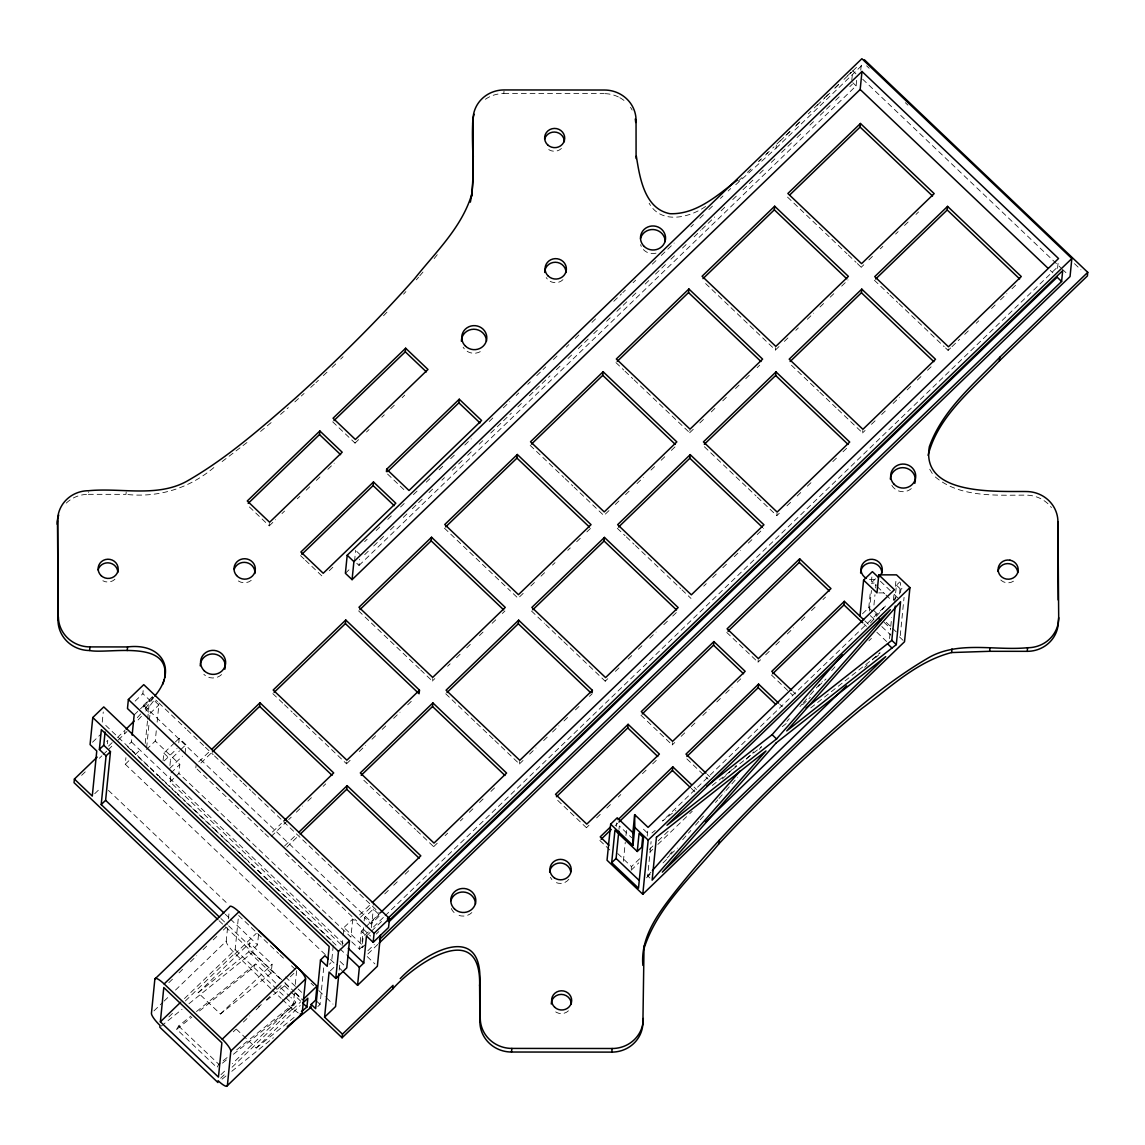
<?xml version="1.0" encoding="UTF-8"?>
<svg xmlns="http://www.w3.org/2000/svg" width="1145" height="1145" viewBox="0 0 1145 1145"><rect width="100%" height="100%" fill="white"/><g stroke="black" fill="none" stroke-linecap="round" stroke-linejoin="round"><path stroke-width="0.75" stroke-dasharray="5 3.75" d="M66.267 503.099A31.359 30.028 5.7 0 1 88.351 494.325L88.594 491.921M102.248 722.151L103.265 712.004M88.351 494.325L125.979 494.354L126.208 491.949M107.43 743.835L107.773 740.357L105.326 742.719M118.307 739.971L124.633 733.873L124.877 731.455M325.309 954.629L125.263 764.245L125.921 757.675M130.931 749.889L127.066 746.197L131.46 741.96L131.804 738.582M135.167 701.098L142.867 693.67L143.311 689.161M149.38 720.305L150.052 713.435L143.354 707.052L143.54 705.248L152.342 696.761L157.509 701.685M145.229 743.406L147.49 720.863M147.662 719.132L149.566 700.039L142.867 693.67M146.632 747.785L149.208 722.023M143.354 707.052L152.156 698.564L152.342 696.761M146.46 749.503L155.262 741.015L156.278 730.71M157.137 722.123L158.854 704.948L152.156 698.564M163.077 760.652L163.835 753.138L174.097 743.234M169.932 765.518L170.533 759.507L179.507 750.848M340.838 944.367L170.133 781.906L170.877 774.392M178.777 742.79L179.221 738.282L185.934 744.651L185.032 753.668M170.133 781.906L178.921 773.419L179.822 764.402L155.262 741.015M195.838 767.909L196.081 765.504M175.514 990.081L226.223 941.176L227.755 925.747M228.442 918.891L229.301 910.332M249.395 506.949L269.261 525.856L269.49 523.451M270.85 988.579L234.797 953.284A12.538 2.82 46 0 1 226.223 941.176M184.459 998.583L235.154 949.677L238.575 915.399L278.578 953.484M198.114 992.758L248.851 951.81L249.739 942.936L272.081 964.204L271.193 973.064L220.441 1014.012L198.114 992.758L249.739 942.936M188.968 1003.721L252.787 952.225L253.102 949.133L257.496 944.883L258.899 930.842M266.771 1000.2L284.604 985.816L284.948 982.267M282.457 999.628L292.776 1009.461L292.877 1008.559A12.538 2.82 46 0 0 298.201 1012.867M294.437 992.958L293.234 1004.952L232.392 1063.648M295.281 984.385L296.655 970.674M332.694 421.832L355.036 443.101L355.279 440.696M354.549 561.193L355.623 550.359M356.782 563.311L359.015 565.444L359.63 559.261M317.838 1006.541L320.042 1004.408L323.691 967.883M293.506 713.335L346.534 763.801L346.778 761.396M333.252 945.541L331.606 962.086L329.402 964.204M339.206 970.13L340.079 961.456L344.545 965.707M342.126 945.598L342.942 937.397M343.114 935.766L343.929 927.564L352.717 919.077L370.594 936.08M352.717 919.077L350.928 937.111L178.921 773.419M351.744 941.848L359.501 949.219L361.305 931.186L379.31 913.81M363.48 927.665L361.791 944.568L343.929 927.564M364.153 920.895L364.496 917.517L373.299 909.03L379.997 915.399L371.195 923.886L364.496 917.517M371.195 923.886L371.381 922.083L378.923 914.812M371.438 927.622L373.299 909.03M420.673 669.968L432.309 681.032L432.552 678.627M485.394 99.271A31.359 30.028 5.7 0 1 503.786 93.546L504.015 91.142M416.837 830.697L433.654 846.699L433.883 844.294M494.855 740.557L519.429 763.944L519.673 761.539M618.343 96.924A31.359 30.028 5.7 0 0 604.088 93.632L604.331 91.228M557.672 800.341L586.44 827.721L586.684 825.316M563.827 641.801L605.218 681.189L605.447 678.785M616.382 826.389L616.726 822.954M618.987 829.395L619.331 825.974L631.739 837.782M623.381 861.269L625.27 842.362M625.957 835.492L626.472 830.34M631.239 869.041L631.482 866.636L640.384 858.034M647.211 836.122L647.913 829.137M634.058 379.839L689.662 432.767L689.905 430.363M649.902 878.043L647.669 875.911L651.104 841.575M640.957 715.21L672.229 744.966L672.458 742.561M735.748 184.717L776.038 148.235L776.396 144.628L772.775 148.077M705.606 283.545L775.437 350.012L775.68 347.608M726.731 632.441L758.004 662.211L758.248 659.806M757.375 497.216L776.782 515.679L777.011 513.275M851.794 80.078L852.724 70.804L856.074 73.981M359.015 565.444L856.116 85.875L857.032 76.6M860.739 70.188L861.398 63.619M857.347 263.565L861.226 267.257L861.469 264.853M837.983 409.538L862.557 432.925L862.8 430.52M862.5 613.792L868.783 607.723L870.501 590.548M871.359 581.961L872.046 575.076M869.384 611.001L871.431 590.491M873.95 605.047L874.966 594.785M875.653 587.957L875.997 584.537M889.55 638.609L890.595 628.133M890.767 626.387L891.64 617.656M893.386 600.209L894.088 593.225M895.376 586.34L896.206 578.139M894.775 601.569L896.421 585.167L899.712 581.975M899.498 594.04L900.657 582.562M900.528 592.895L900.886 589.417L904.178 586.226M900.242 635.675L904.063 597.361M945.512 347.937L948.089 350.399L948.332 347.994M1057.565 268.359L1058.223 261.804M227.068 1057.608L218.809 1064.263L216.949 1067.569L176.745 1029.298L178.606 1026.006L190.986 1016.016M275.716 982.997L255.621 963.861L253.746 967.167L197.369 1012.652M233.451 1054.259L293.95 1005.424L295.825 1002.133L290.801 997.352M153.745 697.548L144.127 710.029M153.387 701.155L145.816 711.088M434.155 258.613L437.333 254.619M416.336 279.852L418.598 277.204M419.728 275.873L424.251 270.578M140.649 713.965L136.212 718.831M141.45 716.255L135.854 722.438M647.669 875.911L651.19 871.918M759.178 749.36L761.525 746.683L711.002 786.486M870.501 622.98L874.021 618.987M876.369 616.325L885.929 605.462L662.526 820.994L675.922 810.445M669.753 854.385L672.101 851.723M682.649 839.743L690.85 830.44M695.53 825.116L699.051 821.137M700.225 819.806L704.905 814.481M715.453 802.516L717.8 799.854M718.96 798.523L724.828 791.868M726.002 790.537L730.682 785.227M731.855 783.896L737.709 777.24M786.958 721.336L789.32 718.674M799.897 706.665L802.244 703.989M803.418 702.658L809.3 695.974M810.474 694.643L815.183 689.304M816.356 687.973L822.239 681.304M831.642 670.612L835.177 666.619M893.859 599.994L896.106 597.461M403.555 294.193L405.888 291.589M383.532 315.777L387.082 312.012M124.633 733.873L126.952 731.555M340.652 359.115L343.085 356.725M269.261 525.856L275.616 519.716M281.985 513.561L284.532 511.114M297.271 498.819L299.818 496.372M306.187 490.232L311.283 485.308M316.363 480.399L321.459 475.476M327.828 469.335L334.197 463.195M355.036 443.101L360.131 438.177M366.5 432.037L369.048 429.575M381.772 417.295L384.319 414.833M390.688 408.693L395.784 403.784M402.153 397.644L404.7 395.182M92.516 742.232L101.075 733.988M134.165 714.895L149.566 700.039M108.546 746.125L112.339 742.461M117.405 737.58L124.991 730.252M81.624 775.351L85.431 771.687M99.343 758.276L101.862 755.829M103.136 754.612L106.929 750.948M108.188 749.732L113.255 744.851M150.052 713.435L158.854 704.948M94.72 793.714L99.601 789.005M125.263 764.245L130.215 759.464M135.167 754.698L141.35 748.73M329.23 570.725L333.052 567.047M364.625 541.685L367.187 539.209M376.175 530.536L380.04 526.814M387.74 519.386L391.59 515.665M400.578 506.992L405.716 502.04M413.431 494.597L418.569 489.645M426.269 482.202L430.134 478.495M439.122 469.822L442.972 466.101M450.686 458.658L455.825 453.706M464.813 445.033L471.239 438.836M489.216 421.489L493.066 417.768M503.342 407.863L509.768 401.666M516.195 395.469L518.757 392.993M527.745 384.319L530.321 381.829M536.747 375.632L545.736 366.958M553.436 359.53L557.286 355.809M566.288 347.135L568.85 344.659M575.277 338.462L580.415 333.51M591.979 322.36L597.117 317.394M613.806 301.292L621.52 293.85M622.794 292.619L625.37 290.129M633.07 282.7L635.647 280.224M652.349 264.109L656.199 260.387M661.338 255.435L666.476 250.483M667.764 249.238L674.176 243.041M690.879 226.939L693.441 224.463M699.867 218.266L703.717 214.544M708.855 209.592L712.72 205.871M720.42 198.428L722.996 195.952M728.134 191L730.696 188.524M738.41 181.082L742.261 177.375M747.399 172.408L751.249 168.687M758.963 161.259L761.525 158.783M766.663 153.831L769.225 151.34M776.94 143.912L780.79 140.191M785.928 135.239L789.778 131.518M796.204 125.32L800.054 121.599M814.195 107.973L819.333 103.021M824.472 98.055L829.61 93.103M834.748 88.151L838.598 84.429M847.586 75.756L851.436 72.035M780.217 140.95L790.422 131.102M795.517 126.179L800.627 121.255M808.27 113.885L810.817 111.423M817.201 105.268L824.844 97.883M826.132 96.652L829.953 92.974M835.048 88.05L838.87 84.358M843.979 79.434L851.622 72.049M852.896 70.833L858.006 65.909M776.038 148.235L862.743 64.592M345.389 573.287L350.542 568.321M364.697 554.667L368.547 550.945M373.699 545.979L385.278 534.801M390.431 529.834L395.569 524.868M403.298 517.425L407.148 513.704M412.3 508.738L423.879 497.56M429.031 492.593L434.17 487.627M441.898 480.184L444.475 477.694M452.189 470.251L457.342 465.285M458.615 464.04L462.48 460.319M467.632 455.352L472.77 450.386M479.211 444.188L483.075 440.453M490.79 433.01L495.942 428.044M497.231 426.799L511.371 413.145M517.812 406.947L521.676 403.212M529.391 395.769L534.543 390.803M535.831 389.558L549.986 375.903M556.413 369.706L560.277 365.971M567.992 358.528L571.856 354.807M578.282 348.595L588.587 338.662M593.725 333.696L598.878 328.744M606.592 321.287L610.457 317.566M616.883 311.354L627.188 301.421M632.326 296.455L637.479 291.503M645.193 284.046L649.058 280.325M655.498 274.113L665.789 264.18M670.927 259.228L676.08 254.262M682.506 248.05L687.658 243.083M694.099 236.872L700.525 230.675M701.813 229.429L714.68 217.02M721.121 210.809L724.971 207.088M732.7 199.631L737.838 194.664M742.99 189.712L753.281 179.779M759.722 173.568L763.572 169.846M771.301 162.39L776.439 157.423M781.591 152.471L791.882 142.538M797.034 137.572L802.173 132.605M809.901 125.148L815.04 120.196M820.192 115.23L830.483 105.297M835.635 100.331L840.774 95.364M849.79 86.677L852.367 84.186M175.385 741.989L179.221 738.282M164.207 760.91L177.046 748.529M180.795 749.603L185.934 744.651M169.632 768.524L182.456 756.144M171.034 772.889L179.822 764.402M198.743 761.84L208.948 751.993M200.933 762.985L211.152 753.138M272.467 832L281.398 823.384M287.409 820.836L269.547 838.068L264.38 833.145M288.683 819.605L291.231 817.144M296.34 812.22L302.724 806.066M307.819 801.142L311.655 797.45M323.133 786.372L325.681 783.91M346.534 763.801L351.63 758.877M359.272 751.506L365.641 745.366M371.996 739.226L377.091 734.317M382.187 729.394L387.282 724.484M393.651 718.344L400.02 712.204M407.663 704.833L411.484 701.141M432.309 681.032L434.857 678.584M447.595 666.29L450.142 663.842M456.511 657.702L461.607 652.779M466.702 647.87L471.797 642.96M479.426 635.589L484.521 630.666M492.164 623.295L495.985 619.617M502.354 613.477L504.902 611.015M523.193 593.368L518.098 598.277L507.75 588.43M530.836 585.997L535.932 581.087M541.012 576.164L546.108 571.255M552.477 565.115L555.024 562.653M567.763 550.373L570.31 547.911M576.679 541.771L581.774 536.862M586.855 531.938L590.677 528.26M608.968 510.613L603.873 515.522L574.132 487.212M615.337 504.473L620.433 499.549M625.528 494.64L630.623 489.731M636.992 483.591L643.361 477.436M650.99 470.065L654.811 466.387M661.18 460.247L666.275 455.324M671.371 450.414L675.192 446.722M689.662 432.767L693.484 429.089M699.853 422.934L704.948 418.025M711.303 411.885L715.124 408.192M722.767 400.822L727.862 395.912M735.505 388.541L740.6 383.632M745.696 378.709L750.791 373.8M757.146 367.659L759.693 365.198M775.437 350.012L779.258 346.32M784.354 341.41L789.449 336.501M795.818 330.361L798.366 327.899M807.282 319.298L813.651 313.157M820.006 307.017L825.101 302.094M830.197 297.185L835.292 292.276M841.661 286.135L848.03 279.981M861.226 267.257L863.774 264.796M868.869 259.886L873.964 254.963M880.333 248.823L882.867 246.375M895.605 234.081L898.152 231.633M904.521 225.479L909.617 220.57M915.986 214.43L918.533 211.968M284.59 845.983L296.068 834.905M286.78 847.128L299.532 834.819M168.859 982.653L173.94 977.773M179.006 972.878L182.799 969.2M190.413 961.872L196.754 955.76M203.08 949.634L206.887 945.97M213.228 939.859L217.035 936.195M223.361 930.069L225.909 927.636M153.974 1010.878L162.848 1002.319M164.107 1001.088L169.188 996.207M168.887 1016.875L173.954 1011.98M185.361 1000.973L234.797 953.284M234.711 954.186L256.351 933.304M220.441 1014.012L272.081 964.204M233.279 1031.817L235.813 1029.369M243.413 1022.027L249.753 1015.916M256.094 1009.804L261.16 1004.909M266.227 1000.014L270.034 996.35M277.634 989.022L282.715 984.127M290.315 976.785L294.122 973.121M359.573 914.898L369.778 905.051M360.489 917.274L374.529 903.749M384.734 893.901L388.556 890.209M393.665 885.285L398.761 880.362M405.144 874.207L408.965 870.515M433.654 846.699L438.735 841.79M445.104 835.65L447.652 833.188M460.39 820.908L462.938 818.446M469.307 812.306L474.402 807.397M479.497 802.473L483.319 798.795M490.947 791.424L494.769 787.731M519.429 763.944L523.251 760.266M529.62 754.126L535.989 747.971M543.632 740.6L547.439 736.922M552.534 732.013L558.903 725.858M563.998 720.949L567.82 717.257M575.463 709.886L579.284 706.207M589.475 696.375L592.022 693.927M605.218 681.189L607.766 678.727M615.395 671.356L620.49 666.447M628.133 659.076L631.954 655.398M638.323 649.244L643.418 644.334M649.787 638.194L656.142 632.054M663.785 624.683L667.607 620.991M672.702 616.082L677.797 611.158M703.731 586.154L706.279 583.692M712.648 577.552L717.743 572.629M722.824 567.72L727.919 562.81M734.288 556.67L740.658 550.516M748.3 543.145L752.122 539.467M757.217 534.558L763.586 528.403M776.782 515.679L779.33 513.218M786.958 505.847L790.78 502.168M797.149 496.014L802.244 491.105M807.34 486.196L811.161 482.503M832.801 461.621L836.623 457.943M842.992 451.788L848.087 446.879M862.557 432.925L865.105 430.463M871.474 424.323L876.569 419.399M881.664 414.49L886.76 409.581M893.114 403.441L899.483 397.286M907.126 389.915L910.948 386.237M917.317 380.097L922.412 375.174M927.507 370.264L931.329 366.586M948.089 350.399L950.651 347.937M951.924 346.706L959.596 339.306M964.705 334.369L969.815 329.445M976.198 323.276L978.76 320.815M991.541 308.492L995.377 304.785M1000.487 299.861L1006.87 293.692M1011.98 288.769L1015.815 285.062M368.318 931.958L363.165 936.925L362.092 947.745L365.956 944.024M373.47 926.992L383.761 917.059M385.049 915.814L1058.223 266.37M220.985 1074.654L226.052 1069.759M330.304 970.888L337.632 963.804M366.472 935.995L370.322 932.273M371.61 931.042L381.872 921.138M220.627 1078.261L225.694 1073.366M232.034 1067.254L292.877 1008.559M292.776 1009.461L300.419 1002.09M236.328 1029.126L256.194 1048.018L300.262 1005.496M359.501 949.219L363.351 945.498M376.247 934.091L378.823 931.601M367.846 950.751L374.286 944.539M377.778 944.425L366.2 955.603L374.887 963.875M586.44 827.721L588.988 825.259M596.631 817.888L600.452 814.209M606.821 808.069L611.917 803.146M618.271 797.006L620.819 794.558M642.474 773.662L647.569 768.753M652.664 763.844L656.486 760.151M672.229 744.966L674.777 742.504M681.132 736.364L686.227 731.455M691.322 726.531L696.418 721.622M702.787 715.482L709.156 709.342M716.799 701.971L720.62 698.278M725.701 693.369L732.07 687.229M737.165 682.306L740.987 678.627M758.004 662.211L760.552 659.749M765.647 654.84L770.742 649.931M775.838 645.007L780.933 640.098M787.302 633.958L793.657 627.803M801.3 620.433L805.121 616.754M811.49 610.614L816.585 605.691M822.954 599.551L825.502 597.103M615.123 825.731L617.67 823.284M875.581 578.769L872.275 581.946L875.997 585.481M649.301 849.433L653.122 845.754M658.218 840.831L663.313 835.922M664.587 834.691L668.408 830.998M722.352 778.958L736.364 765.447M818.317 686.37L825.96 678.999M631.11 870.243L638.753 862.872M650.217 851.808L652.764 849.361M657.86 844.438L688.417 814.954M689.691 813.723L692.238 811.275M746.182 759.221L753.825 751.85M802.674 704.719L810.316 697.348M868.898 640.842L871.445 638.38M646.524 877.8L650.374 874.079M667.063 857.991L669.625 855.515M670.913 854.27L677.325 848.087M864.647 667.363L867.209 664.887M872.347 659.935L880.047 652.507M662.984 862.944L668.107 857.991M876.111 657.33L878.687 654.854M765.547 154.976L767.951 152.671M315.948 382.645L318.424 380.297M323.377 375.603L327.098 372.082M332.05 367.388L335.771 363.881M758.52 161.474L760.852 159.298M294.852 401.895L304.083 393.479M310.681 387.454L314.632 383.847M280.539 414.447L288.354 407.606M260.573 431.45L271.351 422.419M161.216 1026.12L182.026 1009.317M196.482 1011.579L255.621 963.861M176.745 1029.298L191.873 1017.103M258.541 1006.841L261.275 1004.637M236.686 1049.836L295.825 1002.133M222.445 1063.132L227.955 1058.696M256.194 1048.018L294.594 1017.032M222.073 1079.148L226.238 1075.785M231.777 1071.305L273.412 1037.728M246.948 442.557L219.353 463.682M782.264 726.674L787.875 722.252M651.949 832.987L655.198 830.44M810.717 707.939L879.932 653.409M213.857 467.575C189.168 488.428 158.053 498.003 125.979 494.354M705.606 206.444C689.133 218.008 660.98 224.549 649.143 203.237M503.786 93.546L604.088 93.632M878.773 592.895L885.858 592.895M866.593 65.823L869.184 68.271M905.337 102.678L907.913 105.14M1074.482 263.665L1080.937 269.805M862.657 79.191L1061.029 267.987M1062.317 269.218L1067.469 274.127M1050.28 270.406L1052.87 272.868M852.767 82.683L856.116 85.875M787.517 197.097L846.999 253.718M848.288 254.949L856.059 262.334M874.379 280.253L888.606 293.793M889.894 295.024L897.666 302.394M898.954 303.625L944.21 346.706M791.438 365.226L818.589 391.075M819.877 392.306L836.694 408.307M896.421 585.167L900.886 589.417M880.405 581.245L892.814 593.053M894.045 594.241L899.011 598.964M877.242 586.669L884.684 593.754M885.929 594.942L892.127 600.839M615.953 362.621L623.71 369.992M624.998 371.223L632.756 378.609M704.361 446.75L747.027 487.369M748.329 488.6L756.086 495.985M873.435 610.17L877.27 613.82M886.201 622.322L891.311 627.174M892.585 628.39L896.406 632.04M868.783 607.723L876.44 615.008M884.097 622.308L890.481 628.376M899.426 636.878L904.521 641.744M870.314 615.624L874.136 619.273M881.793 626.558L890.738 635.06M864.804 620.79L868.411 624.225M876.841 632.255L886.588 641.529M864.003 623.982L866.507 626.372M793.027 691.594L795.532 693.97M530.164 445.376L563.784 477.365M565.086 478.596L572.843 485.981M617.284 528.274L625.041 535.66M626.329 536.89L634.087 544.276M635.389 545.507L680.645 588.587M681.948 589.818L690.993 598.434M771.415 674.963L792.669 695.201M779.831 704.332L782.336 706.708M707.252 774.349L709.757 776.725M387.554 474.044L406.16 491.749M444.389 528.131L506.462 587.199M531.495 611.044L544.433 623.338M545.721 624.569L562.538 640.57M686.871 758.906L708.14 779.144M694.056 787.087L696.561 789.463M691.194 788.304L694.943 791.882M356.739 551.432L360.102 554.609M643.461 829.195L647.941 833.446M617.713 853.54L631.482 866.636M300.52 555.611L304.255 559.161M305.486 560.334L322.861 576.865M358.6 610.886L363.781 615.81M365.069 617.04L419.385 668.737M445.72 693.798L475.461 722.094M476.749 723.325L493.567 739.326M599.851 840.473L611.101 851.193M272.825 693.641L283.173 703.488M284.461 704.719L292.218 712.104M363.809 780.246L406.489 820.865M407.792 822.096L415.549 829.467M158.811 702.915L176.931 720.162M178.234 721.393L185.991 728.792M187.293 730.023L204.125 746.039M205.413 747.27L213.185 754.669M214.473 755.9L241.667 781.763M242.955 783.008L250.726 790.394M252.014 791.624L380.183 913.596M143.54 705.248L371.381 922.083M197.126 769.139L263.078 831.914M285.534 853.283L321.745 887.747M323.047 888.978L356.667 920.966M361.305 931.186L364.654 934.377M163.835 753.138L170.533 759.507M131.46 741.96L343.128 943.394M105.741 725.4L333.581 942.235M132.233 751.12L149.007 767.078M150.296 768.309L158.039 775.68M159.327 776.911L176.115 792.87M177.403 794.1L185.147 801.471M186.435 802.702L213.542 828.493M214.831 829.724L222.574 837.095M223.862 838.326L240.636 854.284M241.924 855.515L249.667 862.886M250.97 864.117L267.744 880.09M269.032 881.306L338.72 947.645M340.008 948.861L346.463 955.002M330.476 959.539L334.34 963.217M339.507 968.14L342.083 970.588M108.431 790.379L228.456 904.607M311.054 983.212L313.63 985.673M318.797 990.582L325.252 996.722M326.54 997.953L332.995 1004.093M279.881 954.701L285.033 959.625M291.488 965.765L295.367 969.443M225.322 914.268L229.186 917.932M230.474 919.163L257.496 944.883M316.693 1001.231L320.042 1004.408M285.477 976.957L301.622 992.314M220.913 918.505L227.354 924.63M228.642 925.861L253.102 949.133M252.787 952.225L283.76 981.709M285.062 982.94L294.093 991.527M295.381 992.758L301.836 998.898M219.067 920.694L224.248 925.632M225.551 926.863L279.938 978.617M285.119 983.555L290.286 988.478M295.467 993.402L301.951 999.571M248.851 951.81L271.193 973.064M284.604 985.816L289.556 990.539M290.801 991.727L300.734 1001.174M280.74 987.777L289.542 996.15M235.154 949.677L293.95 1005.424M272.138 989.81L281.169 998.397M178.606 1026.006L218.809 1064.263M935.308 476.95C959.982 497.731 995.892 495.084 1025.977 495.141A31.359 30.028 5.7 0 1 1051.425 507.55M929.711 469.207L932.903 474.531M655.999 253.188A12.538 12.008 5.7 0 1 640.57 244.686M221.586 674.577A12.538 12.008 5.7 0 1 203.853 674.362M471.854 912.579A12.538 12.008 5.7 0 1 456.74 914.469M454.121 912.565A12.538 12.008 5.7 0 1 450.844 907.169M911.334 488.586A12.538 12.008 5.7 0 1 891.726 485.165M114.944 579.241A10.033 9.604 5.7 0 1 102.85 580.758M561.465 148.449A10.033 9.604 5.7 0 1 547.281 148.449M1013.482 581.188A10.033 9.604 5.7 0 1 999.528 578.611M568.435 1010.806A10.033 9.604 5.7 0 1 554.252 1010.792M619.803 97.683A31.359 30.028 5.7 0 1 626.329 102.449M630.494 107.344A31.359 30.028 5.7 0 1 632.154 110.063M562.968 279.695A10.663 10.205 5.7 0 1 546.179 277.562M251.227 580.386A10.663 10.205 5.7 0 1 238.26 580.916M874.107 582.977A10.663 10.205 5.7 0 1 871.359 583.32M568.822 879.288A10.663 10.205 5.7 0 1 553.922 881.392M551.904 879.532A10.663 10.205 5.7 0 1 550.459 877.242M874.465 579.37A10.663 10.205 5.7 0 1 868.955 579.356M480.27 351.658A12.538 12.008 5.7 0 1 463.11 347.25"/><path stroke-width="1.5" d="M636.09 158.54L636.047 120.096A31.359 30.028 5.7 0 0 604.445 90.026L504.143 89.94A31.359 30.028 5.7 0 0 473.028 119.953L472.67 123.56C471.468 149.609 475.69 176.459 470.352 202.164M473.028 119.953L473.228 171.75L471.912 196.024M642.889 965.435C640.413 938.585 656.586 915.628 672.244 895.433C710.616 846.355 754.698 802.058 799.983 759.407C840.945 722.38 882.122 684.51 930.198 656.801C959.982 640.871 995.535 650.875 1027.595 647.726A31.359 30.028 5.7 0 0 1058.696 617.713L1057.923 521.605A31.359 30.028 5.7 0 0 1026.335 491.534C997.853 491.062 920.523 496.128 929.354 446.679C942.364 410.182 973.608 384.334 999.771 357.226L1087.75 272.338L864.375 59.755M644.034 946.028L642.917 1022.099M164.651 677.826C170.748 638.595 108.088 654.282 89.611 650.517A31.359 30.028 5.7 0 1 58.023 620.447L57.608 520.732A31.359 30.028 5.7 0 1 88.723 490.718C120.769 487.57 156.321 497.574 186.105 481.644C226.052 458.959 260.759 428.373 295.21 398.288C337.016 360.632 377.134 321.029 414.433 278.893C435.744 251.957 462.923 226.438 472.27 192.417M58.023 620.447L57.608 520.732M97.168 757.103L74.396 779.058L74.039 782.679L217.779 919.464M89.611 650.517L89.968 646.911A31.359 30.028 5.7 0 1 58.381 616.84M309.722 1006.97L342.083 1037.771L342.455 1034.164L324.579 1017.161L329.087 972.062L335.786 978.445L346.778 967.826L349.483 940.775L103.766 706.923L92.774 717.543L90.069 744.593L96.767 750.977L92.273 796.076L74.396 779.058M219.625 917.274L101.204 804.577L106.07 755.872L99.372 749.488L101.347 729.651L329.188 946.486L327.212 966.323L320.5 959.954L324.908 955.703L328.257 958.895M99.372 749.488L103.766 745.252L105.082 732.013M101.204 804.577L105.612 800.326L110.464 751.621L103.766 745.252M127.224 650.546L127.596 646.939C162.032 642.703 177.547 669.582 154.704 696.088M343.371 971.819L357.569 985.33L359.373 967.296L363.766 963.045L366.472 935.995L373.17 942.364L388.57 927.507L389.472 918.49L143.755 684.653L128.369 699.495L127.467 708.526L134.165 714.895L132.133 735.19M154.861 979.047L151.441 1013.325A12.538 2.82 46 0 0 160.014 1025.433L159.828 1027.237L217.908 1082.512L218.094 1080.708A12.538 2.82 46 0 0 227.383 1085.603L302.166 1013.454L305.601 978.932A12.538 2.82 46 0 0 297.013 967.067L238.933 911.792A12.538 2.82 46 0 0 229.644 906.897L154.861 979.047A12.538 2.82 46 0 1 164.15 983.941L222.23 1039.216A12.538 2.82 46 0 1 230.803 1051.081L227.383 1085.603M160.372 1021.827L163.792 987.548L221.872 1042.823L218.452 1077.101L160.372 1021.827L180.652 1002.261M212.426 751.907L259.629 706.379L259.987 702.772L333.696 772.918L283.946 820.922M248.193 503.371L319.498 434.57L319.856 430.964L342.198 452.218L269.619 522.249L247.277 500.98L319.856 430.964M379.067 943.194L1070.045 276.575L1071.849 258.527L861.884 58.696L347.193 555.239L345.389 573.287L352.087 579.656L860.181 89.482L861.985 71.448L1058.553 258.527L380.598 912.565M301.45 1011.507L306.932 1007.07L307.819 998.211L302.781 1003.077M274.099 692.41L345.404 623.624L345.761 620.003L419.485 690.163L419.242 692.568M352.087 579.656L353.891 561.622L861.985 71.448M258.899 930.842L316.979 986.117L315.576 1000.157L311.182 1004.408L310.867 1007.5L287.28 1026.535M320.5 959.954L315.648 1008.659L311.182 1004.408M301.793 554.38L373.113 485.594L373.47 481.973L395.812 503.242L323.219 573.259L300.892 552.005L373.47 481.973M300.806 833.589L346.735 789.277L347.092 785.67L420.816 855.83L372.34 902.589M335.786 978.445L338.476 951.38L349.483 940.775M386.423 471.654L386.666 469.25L459.259 399.219L481.587 420.487L409.008 490.504L386.666 469.25M338.863 973.593L335.571 1006.555L324.579 1017.161M333.968 420.601L405.287 351.816L405.645 348.209L427.987 369.463L355.394 439.48L333.052 418.226L405.645 348.209M373.17 942.364L374.072 933.347L389.472 918.49M380.483 935.007L377.363 966.237L357.569 985.33M359.873 609.655L431.193 540.855L431.55 537.248L505.26 607.408L432.681 677.425L358.957 607.279L431.55 537.248M472.957 159.599L473.329 155.992M342.083 1037.771L392.678 988.965L393.036 985.358L342.455 1034.164M387.582 471.625L458.887 402.825L459.259 399.219M361.205 775.322L432.524 706.522L432.882 702.915L506.591 773.075L434.012 843.092L360.303 772.947L432.882 702.915M445.663 526.9L516.967 458.1L517.325 454.493L591.049 524.653L518.456 594.67L444.747 524.524L517.325 454.493M642.875 1023.673A31.359 30.028 5.7 0 1 611.802 1052.112L511.486 1052.026A31.359 30.028 5.7 0 1 479.898 1021.955L479.612 985.917C484.865 919.807 426.04 951.252 400.22 978.631M446.994 692.568L518.299 623.767L518.656 620.161L592.38 690.32L592.137 692.725M479.898 1021.955L479.97 982.31M511.486 1052.026L511.858 1048.419A31.359 30.028 5.7 0 1 480.256 1018.349M531.437 444.145L602.757 375.345L603.114 371.739L676.824 441.898L604.245 511.915L530.521 441.77L603.114 371.739M635.804 122.501L636.047 120.096M532.769 609.813L604.088 541.012L604.445 537.406L678.155 607.551L605.576 677.582L531.867 607.422L604.445 537.406M610.643 824.157L632.985 845.425L632.884 832.673L617.241 817.788L610.643 824.157L607.036 860.238L642.789 894.259L904.521 641.744L909.931 587.614L896.521 574.862L878.787 574.847L876.998 592.895L863.588 580.129L872.39 571.641L878.587 577.552M637.264 851.479L639.067 833.431L643.533 837.682L638.495 888.191L611.688 862.686L614.937 830.211L637.264 851.479L641.672 847.228L642.817 835.75M556.441 796.734L627.761 727.934L628.118 724.327L659.391 754.083L586.798 824.114L555.525 794.358L628.118 724.327M611.688 862.686L616.096 858.449L618.815 831.098M632.884 832.673L634.673 814.639L648.084 827.391L894.431 589.732L878.787 574.847M611.802 1052.112L612.16 1048.505A31.359 30.028 5.7 0 0 643.275 1018.492M632.985 845.425L634.788 827.377L634.673 814.639M617.227 361.391L688.531 292.59L688.889 288.984L762.613 359.129L690.02 429.16L616.311 359L688.889 288.984M642.789 894.259L648.184 840.129L909.931 587.614M618.558 527.058L689.862 458.258L690.22 454.651L763.944 524.796L691.351 594.827L617.642 524.668L690.22 454.651M618.944 822.053L672.43 770.456L672.788 766.849L691.551 784.697M642.231 713.979L713.535 645.179L713.893 641.572L745.166 671.328L672.587 741.359L641.314 711.589L713.893 641.572M703.001 278.636L774.321 209.836L774.678 206.229L848.388 276.374L775.809 346.405L702.085 276.246L774.678 206.229M643.676 949.634C656.643 907.584 691.694 876.726 719.046 843.679L719.403 840.072M704.332 444.289L775.652 375.503L776.009 371.896L849.719 442.042L777.14 512.073L703.431 441.913L776.009 371.896M686.9 756.487L758.205 687.701L758.577 684.095L778.586 703.13M728.005 631.224L799.324 562.424L799.682 558.817L830.955 588.573L758.362 658.604L727.089 628.834L799.682 558.817M790.064 194.65L860.095 127.081L860.453 123.474L934.177 193.619L861.584 263.651L787.875 193.491L860.453 123.474M790.122 361.534L861.426 292.748L861.784 289.127L935.508 359.287L862.915 429.318L789.206 359.158L861.784 289.127M772.689 673.732L843.994 604.932L844.352 601.325L863.602 619.645M859.995 616.21L863.588 580.129M806.109 707.882L891.826 640.37L895.247 606.034M896.292 644.621L900.571 601.712L786.729 730.925L896.292 644.621L891.826 640.37M875.653 279.008L947.216 209.979L947.573 206.372L1021.283 276.532L948.461 346.792L874.737 276.646L947.573 206.372M719.046 843.679C763.701 795.689 811.204 750.318 861.756 708.569C889.88 687.73 916.859 661.424 951.609 652.55L951.967 648.943M928.123 455.367C937.941 415.936 972.778 389.271 999.413 360.832L999.771 357.226M951.609 652.55L989.609 651.305L989.967 647.698M379.424 939.573L1061.615 281.455L1062.689 270.635L388.241 921.31M989.609 651.305L1027.222 651.333L1027.595 647.726M1057.923 521.605L1058.166 599.966M1087.75 272.338L1087.392 275.945L999.413 360.832M1058.696 617.713L1058.338 621.32A31.359 30.028 5.7 0 1 1027.222 651.333M162.704 684.381L164.35 679.386M652.364 870.586L740.386 770.671M706.579 786.3L772.088 734.689L842.391 654.897M776.553 738.94L890.395 609.712L666.991 825.244L776.553 738.94L772.088 734.689M134.094 721.078L126.15 729.107M106.07 755.872L110.464 751.621M211.51 749.531L259.987 702.772M345.761 620.003L273.183 690.034L346.892 760.194L419.485 690.163M298.616 832.444L347.092 785.67M518.656 620.161L446.078 690.192L519.787 760.337L592.38 690.32M164.15 983.941L238.933 911.792M222.23 1039.216L297.013 967.067M230.803 1051.081L305.601 978.932M302.967 999.628L316.979 986.117M387.296 918.948L1071.849 258.527M389.128 921.668L1057.15 277.204L1061.615 281.455M610.385 827.048L600.209 836.866L608.954 845.21M618.028 819.677L672.788 766.849M758.577 684.095L685.984 754.111L706.007 773.161M844.352 601.325L771.773 671.356L791.782 690.406M601.125 839.256L611.301 829.424M705.349 822.067L846.584 685.812M392.678 988.965C414.991 963.704 481.616 917.574 479.612 985.917M737.351 180.066C717.672 195.18 696.303 214.702 669.868 213.7C644.377 208.576 639.726 177.504 636.334 156.135M89.968 646.911L127.596 646.939M511.858 1048.419L612.16 1048.505M860.181 89.482L1047.704 267.944M860.095 127.081L932.517 195.995M947.216 209.979L1019.637 278.908M774.321 209.836L846.742 278.75M861.426 292.748L933.848 361.663M688.531 292.59L760.953 361.505M775.652 375.503L848.073 444.417M878.601 618.457L880.834 620.576M887.504 643.776L891.969 648.027M602.757 375.345L675.178 444.274M689.862 458.258L762.284 527.172M799.324 562.424L829.338 590.992M843.994 604.932L862.757 622.794M405.287 351.816L426.384 371.882M458.887 402.825L479.984 422.906M516.967 458.1L589.389 527.029M604.088 541.012L676.509 609.927M713.535 645.179L743.563 673.747M758.205 687.701L775.723 704.361M319.498 434.57L340.595 454.651M373.113 485.594L394.209 505.661M431.193 540.855L503.614 609.784M518.299 623.767L590.72 692.696M627.761 727.934L657.774 756.501M672.43 770.456L689.948 787.116M634.788 827.377L648.184 840.129M347.193 555.239L353.891 561.622M616.096 858.449L639.067 880.305M345.404 623.624L419.113 693.77M432.524 706.522L504.945 775.451M259.629 706.379L332.05 775.294M346.735 789.277L419.156 858.206M128.369 699.495L374.072 933.347M348.28 948.303L363.766 963.045M347.751 956.232L359.373 967.296M92.774 717.543L338.476 951.38M105.612 800.326L224.034 913.037M303.21 1003.535L306.932 1007.07M640.527 238.461A12.538 12.008 5.7 0 1 665.202 241.595M200.218 665.832A12.538 12.008 5.7 0 1 214.43 654.081A12.538 12.008 5.7 0 1 224.849 669.238M450.786 900.958A12.538 12.008 5.7 0 1 475.461 904.092M890.309 479.082A12.538 12.008 5.7 0 1 904.979 467.861A12.538 12.008 5.7 0 1 914.798 483.362M98.084 569.938A10.033 9.604 5.7 0 1 117.82 572.443M544.619 139.16A10.033 9.604 5.7 0 1 564.356 141.665M997.925 571.398A10.033 9.604 5.7 0 1 1017.79 572.543M551.26 1003.993A10.033 9.604 5.7 0 1 561.207 994.39A10.033 9.604 5.7 0 1 571.326 1004.022M57.25 524.338A31.359 30.028 5.7 0 1 58.71 515.05M472.67 123.56A31.359 30.028 5.7 0 1 474.13 114.285M635.26 119.008A31.359 30.028 5.7 0 1 635.632 122.129M544.719 272.453A10.663 10.205 5.7 0 1 555.296 262.248A10.663 10.205 5.7 0 1 566.031 272.467M234.267 569.051A10.663 10.205 5.7 0 1 254.934 573.459M860.611 573.101A10.663 10.205 5.7 0 1 871.188 562.896A10.663 10.205 5.7 0 1 881.922 573.115M549.614 872.018A10.663 10.205 5.7 0 1 570.74 871.717M866.379 578.339A10.663 10.205 5.7 0 1 862.357 564.385A10.663 10.205 5.7 0 1 876.884 560.664A10.663 10.205 5.7 0 1 880.906 574.604M461.378 341.239A12.538 12.008 5.7 0 1 473.815 329.23A12.538 12.008 5.7 0 1 486.453 341.267M302.166 1013.454A12.538 2.82 46 0 1 300.248 1013.955M656.428 837.253L652.135 880.162L765.991 750.934L656.428 837.253M776.153 742.933L662.311 872.146L885.715 656.615L776.153 742.933M1009.976 560.177L1007.357 560.034A10.033 9.604 5.7 0 0 1006.326 579.055L1008.945 579.198A10.033 9.604 5.7 0 0 1009.976 560.177M644.22 246.461A12.538 12.008 5.7 0 0 665.159 241.094A12.538 12.008 5.7 0 0 649.673 226.366A12.538 12.008 5.7 0 0 644.22 246.461M893.973 484.135A12.538 12.008 5.7 0 0 915.156 479.755A12.538 12.008 5.7 0 0 900.457 464.326A12.538 12.008 5.7 0 0 893.973 484.135M454.493 908.958A12.538 12.008 5.7 0 0 475.418 903.591A12.538 12.008 5.7 0 0 459.947 888.863A12.538 12.008 5.7 0 0 454.493 908.958M204.211 670.755A12.538 12.008 5.7 0 0 225.207 665.631A12.538 12.008 5.7 0 0 209.907 650.732A12.538 12.008 5.7 0 0 204.211 670.755M554.609 1007.185A10.033 9.604 5.7 0 0 571.355 1002.891A10.033 9.604 5.7 0 0 558.975 991.112A10.033 9.604 5.7 0 0 554.609 1007.185M547.639 144.843A10.033 9.604 5.7 0 0 564.385 140.549A10.033 9.604 5.7 0 0 552.005 128.755A10.033 9.604 5.7 0 0 547.639 144.843M101.118 575.62A10.033 9.604 5.7 0 0 117.863 571.326A10.033 9.604 5.7 0 0 105.483 559.547A10.033 9.604 5.7 0 0 101.118 575.62M554.28 877.786A10.663 10.205 5.7 0 0 571.169 870.772A10.663 10.205 5.7 0 0 556.255 860.21A10.663 10.205 5.7 0 0 554.28 877.786M548.255 276.074A10.663 10.205 5.7 0 0 566.045 271.508A10.663 10.205 5.7 0 0 552.892 258.985A10.663 10.205 5.7 0 0 548.255 276.074M236.557 575.506A10.663 10.205 5.7 0 0 254.72 572.457A10.663 10.205 5.7 0 0 242.74 558.889A10.663 10.205 5.7 0 0 236.557 575.506M465.471 346.133A12.538 12.008 5.7 0 0 486.41 340.766A12.538 12.008 5.7 0 0 470.938 326.039A12.538 12.008 5.7 0 0 465.471 346.133"/></g></svg>
